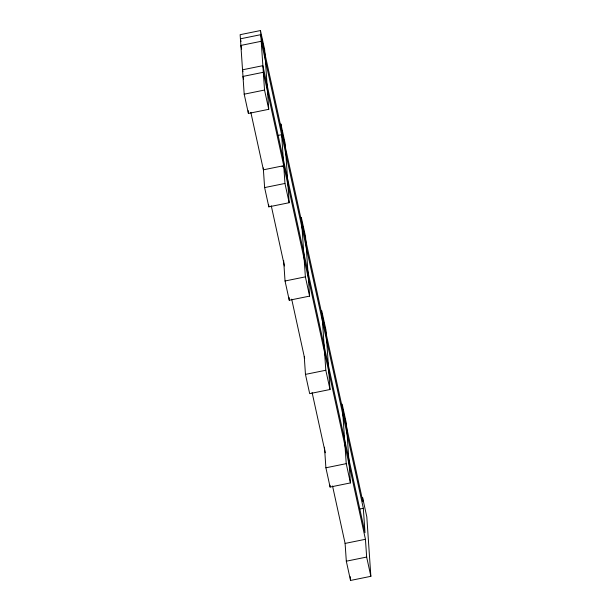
<?xml version="1.0" encoding="UTF-8"?>
<svg xmlns="http://www.w3.org/2000/svg" width="611" height="611" viewBox="0 0 611 611"><rect width="100%" height="100%" fill="white"/><g stroke="black" fill="none" stroke-linecap="round" stroke-linejoin="round"><path stroke-width="0.92" d="M260.477 30.55L240.138 34.682L244.194 94.186L248.402 113.447L268.741 109.316L264.685 49.804L260.477 30.55L264.532 90.054L268.741 109.316M244.194 94.186L264.532 90.054M277.936 135.443L281.633 134.695L284.955 183.453L289.171 202.715L268.825 206.846L264.616 187.585L263.28 167.933M283.748 165.688L263.402 169.82L250.838 112.355M281.999 166.543L283.848 166.169M264.616 187.585L284.955 183.453M285.039 280.991L305.378 276.859L301.322 217.356L305.538 236.61L309.594 296.114L289.255 300.245L285.039 280.991L283.634 260.385M305.462 374.39L325.808 370.258L321.745 310.755L325.961 330.009L330.016 389.513L309.678 393.644L305.462 374.39L304.255 356.625M325.892 467.789L346.231 463.657L342.175 404.154L346.384 423.415L350.439 482.919L330.1 487.051L325.892 467.789L324.487 447.191M359.627 509.047L363.331 508.299L261.21 41.296L240.871 45.428L241.673 49.094M241.017 41.563L240.421 38.814L260.76 34.682L362.881 501.684L362.598 497.553L366.806 516.814L370.862 576.318L350.523 580.45L346.315 561.196L345.1 543.423L365.439 539.292L263.318 72.289L242.979 76.421L243.583 79.17M346.315 561.196L366.653 557.056L365.439 539.292M305.378 276.859L309.594 296.114M325.808 370.258L330.016 389.513M346.231 463.657L350.439 482.919M366.653 557.056L370.862 576.318M242.934 71.64L242.529 69.807L262.867 65.675L364.988 532.677L363.331 508.299M271.261 205.762L284.428 265.968M291.691 299.161L304.652 358.458M312.114 392.56L325.281 452.774M332.537 485.966L345.1 543.423M350.263 576.669L350.523 580.45M329.971 485.18L330.1 487.051M289.171 202.715L285.108 143.211L280.9 123.949L281.182 128.081M289.064 297.442L289.255 300.245M268.703 204.975L268.825 206.846M248.211 110.637L248.402 113.447"/></g></svg>
